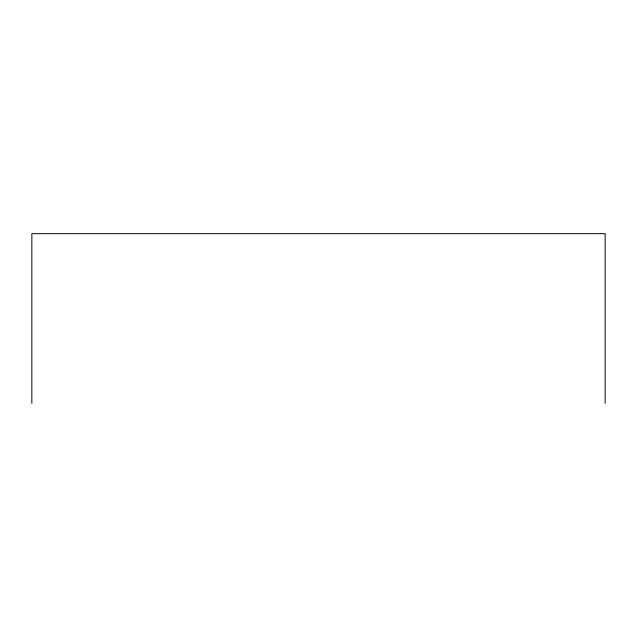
<?xml version="1.0" encoding="UTF-8"?>
<svg xmlns="http://www.w3.org/2000/svg" width="637" height="637" viewBox="0 0 637 637"><rect width="100%" height="100%" fill="white"/><g stroke="black" fill="none" stroke-linecap="round" stroke-linejoin="round"><path stroke-width="0.96" d="M605.15 403.332L605.15 233.668L31.85 233.668L31.85 403.332"/></g></svg>
